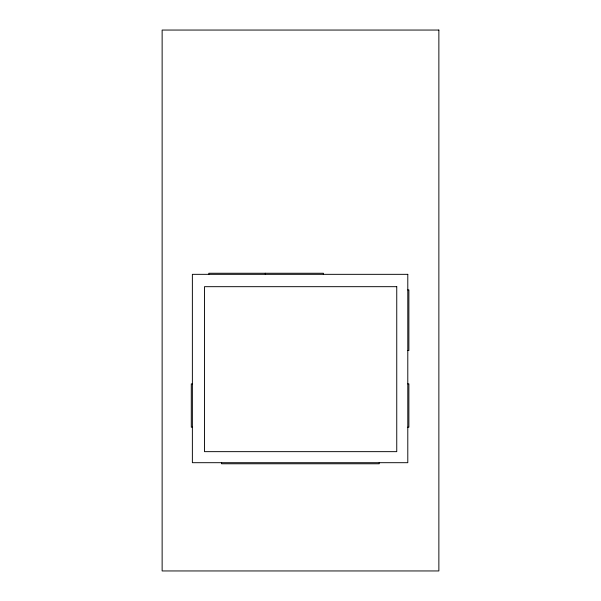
<?xml version="1.0" encoding="UTF-8"?>
<svg xmlns="http://www.w3.org/2000/svg" width="601" height="601" viewBox="0 0 601 601"><rect width="100%" height="100%" fill="white"/><g stroke="black" fill="none" stroke-linecap="round" stroke-linejoin="round"><path stroke-width="0.9" d="M407.794 289.922L408.875 289.922L408.875 350.548L407.794 350.548M192.373 383.889L191.291 383.889L191.291 427.191L192.373 427.191M407.794 383.889L408.875 383.889L408.875 427.191L407.794 427.191M379.216 462.695L379.216 463.777L221.596 463.777L221.596 462.695M323.361 274.334L323.361 273.252L208.825 273.252L208.825 274.334M265.334 273.252L265.334 274.334M438.865 30.05L162.135 30.05L162.135 570.95L438.865 570.95L438.865 30.05M407.794 274.334L192.373 274.334L192.373 462.695L407.794 462.695L407.794 274.334M396.75 286.677L204.498 286.677L204.498 451.651L396.75 451.651L396.75 286.677"/></g></svg>
